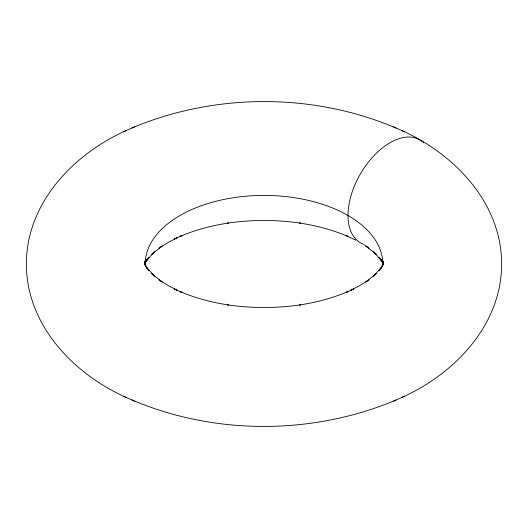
<?xml version="1.0" encoding="UTF-8"?>
<svg xmlns="http://www.w3.org/2000/svg" width="528" height="528" viewBox="0 0 528 528"><rect width="100%" height="100%" fill="white"/><g stroke="black" fill="none" stroke-linecap="round" stroke-linejoin="round"><path stroke-width="0.79" d="M382.886 263.149L382.417 266.647L383.163 262.225M382.384 265.723L383.671 261.32L381.163 268.31L383.592 263.564L379.124 270.488L381.922 266.924L373.547 276.217L376.622 273.28L365.772 282.038L368.94 279.827L360.307 285.305L350.816 290.294L353.727 288.961L345.774 292.585L348.513 291.331C332.897 298.069 316.331 302.419 299.541 304.979L300.788 304.795C276.441 308.411 251.559 308.411 227.212 304.788L228.459 304.973C211.669 302.419 195.103 298.063 179.487 291.331L182.226 292.585L174.28 288.961L177.184 290.288L167.693 285.305L159.06 279.827L162.228 282.038L151.384 273.273L154.453 276.217L146.084 266.924L148.883 270.488L144.408 263.564L146.837 268.31L144.335 261.32L145.616 265.723M145.431 263.168L146.837 259.69L144.804 263.769M146.494 260.944L148.883 257.512L146.084 261.076L154.453 251.783L151.384 254.727L162.228 245.962L159.06 248.173L167.693 242.695L177.184 237.712L174.28 239.039L182.226 235.415L179.487 236.669C195.103 229.937 211.669 225.581 228.459 223.027L227.212 223.212C251.559 219.589 276.441 219.589 300.788 223.212L299.541 223.027C316.331 225.581 332.897 229.937 348.513 236.669L345.774 235.415L355.661 240.134M126.548 130.423C73.702 153.674 26.182 203.267 26.4 264C26.182 324.733 73.702 374.326 126.548 397.577M401.452 397.577C454.304 374.332 501.824 324.74 501.6 264C501.818 203.267 454.298 153.674 401.452 130.423M131.789 128.047C217.675 91.733 319.572 92.624 404.362 131.749M123.638 396.251C208.428 435.376 310.332 436.267 396.218 399.96M123.638 131.749L134.528 126.793M393.472 401.214L404.362 396.251M393.472 126.793L396.211 128.047M131.789 399.953L134.528 401.207M364.736 245.375L368.94 248.173L365.772 245.962L376.616 254.727L373.547 251.783L381.916 261.076L379.117 257.512L381.506 260.944M383.196 263.769L381.163 259.69L382.569 263.168M144.837 262.225L145.583 266.647L145.114 263.149M364.241 244.431A59.4 34.294 -60 0 1 360.571 173.646A59.4 34.294 -60 0 1 423.628 142.771M145.233 265.63A118.8 68.587 0 0 1 264 195.413A118.8 68.587 0 0 1 382.767 265.63"/></g></svg>
